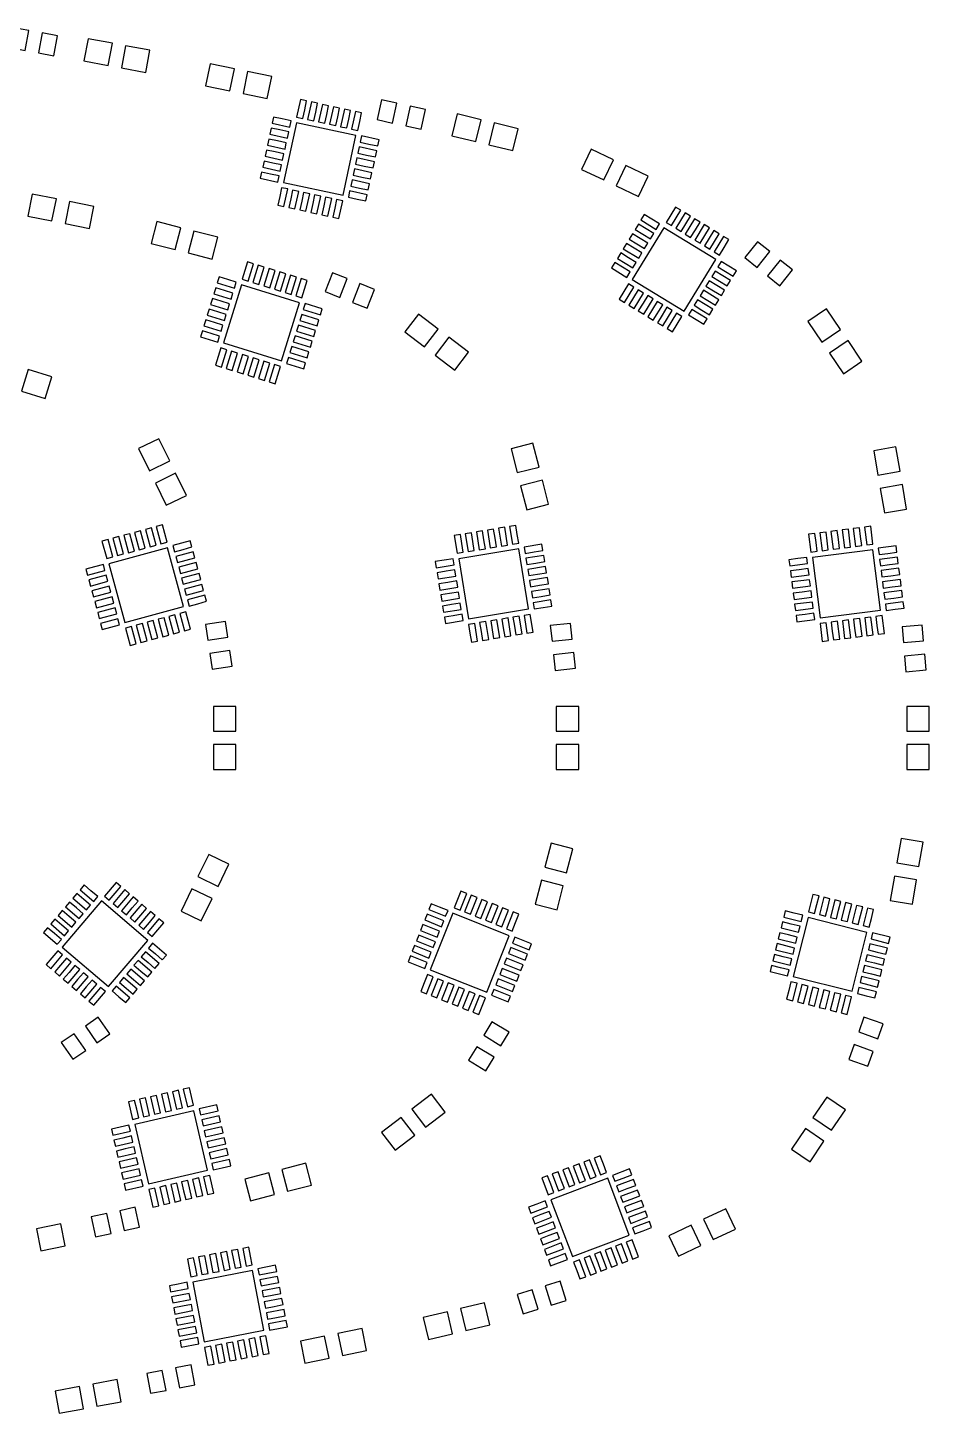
# Model space of a CAD drawing. Header units: millimetres. Extents: x -16 to 156, y 12 to 93.
# Drawn here: x 115.6 to 155.7, y 21.7 to 83.2 of the extents above; entities that cross this region are included whole.
import ezdxf

# ---------------------------------------------------------------- set-up
doc = ezdxf.new("R2010")
doc.units = ezdxf.units.MM
doc.header["$MEASUREMENT"] = 0
doc.layers.add('DXF_export_layers$bottom_solder_resist', color=18, linetype='Continuous', true_color=0x000000)

msp = doc.modelspace()

# ---------------------------------------------------------------- linework, layer by layer
at = {"layer": 'DXF_export_layers$bottom_solder_resist'}
for points in [[(115.693, 83.087), (115.005, 83.214), (114.842, 82.328), (115.531, 82.202)], [(116.972, 82.852), (116.283, 82.979), (116.121, 82.094), (116.809, 81.967)], [(119.405, 82.524), (118.324, 82.726), (118.14, 81.743), (119.221, 81.541)], [(121.076, 82.211), (119.995, 82.413), (119.811, 81.43), (120.892, 81.228)], [(124.827, 81.386), (123.75, 81.608), (123.548, 80.629), (124.626, 80.407)], [(126.493, 81.044), (125.415, 81.266), (125.214, 80.286), (126.291, 80.064)], [(127.952, 79.569), (128.036, 79.96), (127.762, 80.018), (127.594, 79.236), (127.868, 79.178)], [(128.441, 79.464), (128.525, 79.855), (128.251, 79.914), (128.083, 79.132), (128.357, 79.073)], [(128.93, 79.359), (129.013, 79.75), (128.74, 79.809), (128.572, 79.027), (128.846, 78.968)], [(129.419, 79.255), (129.502, 79.646), (129.229, 79.704), (129.061, 78.922), (129.335, 78.863)], [(129.907, 79.15), (129.991, 79.541), (129.717, 79.6), (129.55, 78.817), (129.824, 78.759)], [(130.396, 79.045), (130.48, 79.436), (130.206, 79.495), (130.039, 78.713), (130.313, 78.654)], [(132.048, 79.859), (131.364, 80.009), (131.172, 79.13), (131.856, 78.98)], [(133.318, 79.582), (132.634, 79.731), (132.442, 78.852), (133.125, 78.702)], [(126.954, 79.159), (126.563, 79.242), (126.504, 78.969), (127.286, 78.801), (127.345, 79.075)], [(130.221, 78.418), (127.581, 78.983), (127.015, 76.343), (129.656, 75.778)], [(135.79, 79.124), (134.721, 79.382), (134.486, 78.41), (135.555, 78.152)], [(137.443, 78.724), (136.373, 78.982), (136.138, 78.01), (137.207, 77.752)], [(126.744, 78.181), (126.353, 78.265), (126.295, 77.991), (127.077, 77.823), (127.135, 78.097)], [(126.849, 78.67), (126.458, 78.754), (126.399, 78.48), (127.182, 78.312), (127.24, 78.586)], [(130.806, 78.047), (131.198, 77.963), (131.256, 78.237), (130.474, 78.405), (130.415, 78.131)], [(126.64, 77.692), (126.249, 77.776), (126.19, 77.502), (126.972, 77.334), (127.031, 77.608)], [(130.702, 77.558), (131.093, 77.474), (131.151, 77.748), (130.369, 77.916), (130.311, 77.642)], [(141.675, 77.351), (140.682, 77.823), (140.253, 76.919), (141.247, 76.448)], [(126.535, 77.203), (126.144, 77.287), (126.085, 77.013), (126.867, 76.845), (126.926, 77.119)], [(130.597, 77.069), (130.988, 76.985), (131.047, 77.259), (130.265, 77.427), (130.206, 77.153)], [(143.211, 76.623), (142.218, 77.094), (141.789, 76.191), (142.783, 75.719)], [(126.43, 76.714), (126.039, 76.798), (125.98, 76.524), (126.763, 76.357), (126.821, 76.63)], [(130.388, 76.091), (130.779, 76.008), (130.837, 76.281), (130.055, 76.449), (129.996, 76.175)], [(130.492, 76.58), (130.883, 76.497), (130.942, 76.77), (130.16, 76.938), (130.101, 76.664)], [(116.918, 75.608), (115.839, 75.823), (115.643, 74.842), (116.722, 74.627)], [(126.84, 75.716), (126.756, 75.325), (127.03, 75.266), (127.198, 76.049), (126.924, 76.107)], [(127.329, 75.611), (127.245, 75.22), (127.519, 75.162), (127.687, 75.944), (127.413, 76.002)], [(127.818, 75.507), (127.734, 75.116), (128.008, 75.057), (128.176, 75.839), (127.902, 75.898)], [(128.307, 75.402), (128.223, 75.011), (128.497, 74.952), (128.665, 75.734), (128.391, 75.793)], [(130.283, 75.603), (130.674, 75.519), (130.733, 75.793), (129.95, 75.96), (129.892, 75.686)], [(118.585, 75.275), (117.506, 75.49), (117.31, 74.51), (118.389, 74.294)], [(128.796, 75.297), (128.712, 74.906), (128.986, 74.847), (129.153, 75.63), (128.88, 75.688)], [(129.285, 75.192), (129.201, 74.801), (129.475, 74.743), (129.642, 75.525), (129.369, 75.584)], [(144.458, 74.76), (144.666, 75.101), (144.427, 75.247), (144.01, 74.565), (144.249, 74.419)], [(122.448, 74.327), (121.383, 74.602), (121.133, 73.634), (122.198, 73.359)], [(143.119, 74.277), (142.778, 74.486), (142.632, 74.247), (143.315, 73.829), (143.461, 74.068)], [(143.38, 74.704), (143.039, 74.912), (142.893, 74.673), (143.575, 74.256), (143.721, 74.495)], [(144.884, 74.499), (145.093, 74.84), (144.854, 74.986), (144.437, 74.304), (144.676, 74.158)], [(145.311, 74.238), (145.519, 74.58), (145.281, 74.726), (144.863, 74.043), (145.102, 73.897)], [(124.094, 73.901), (123.029, 74.177), (122.779, 73.209), (123.844, 72.933)], [(142.859, 73.85), (142.517, 74.059), (142.371, 73.82), (143.054, 73.403), (143.2, 73.642)], [(146.218, 72.922), (143.914, 74.33), (142.506, 72.027), (144.809, 70.619)], [(145.737, 73.977), (145.946, 74.319), (145.707, 74.465), (145.29, 73.782), (145.529, 73.636)], [(146.164, 73.717), (146.373, 74.058), (146.134, 74.204), (145.717, 73.521), (145.955, 73.375)], [(146.591, 73.456), (146.799, 73.797), (146.56, 73.943), (146.143, 73.261), (146.382, 73.115)], [(142.598, 73.424), (142.256, 73.632), (142.11, 73.393), (142.793, 72.976), (142.939, 73.215)], [(148.617, 73.266), (148.072, 73.706), (147.507, 73.005), (148.052, 72.566)], [(125.56, 72.34), (125.678, 72.722), (125.411, 72.805), (125.174, 72.041), (125.441, 71.958)], [(126.037, 72.192), (126.156, 72.574), (125.888, 72.657), (125.651, 71.893), (125.919, 71.81)], [(142.076, 72.57), (141.735, 72.779), (141.589, 72.54), (142.271, 72.123), (142.418, 72.362)], [(142.337, 72.997), (141.996, 73.206), (141.85, 72.967), (142.532, 72.55), (142.678, 72.788)], [(146.647, 72.378), (146.988, 72.17), (147.134, 72.409), (146.452, 72.826), (146.306, 72.587)], [(149.629, 72.45), (149.084, 72.889), (148.519, 72.189), (149.064, 71.749)], [(124.529, 72.021), (124.147, 72.14), (124.064, 71.872), (124.828, 71.635), (124.911, 71.903)], [(126.515, 72.044), (126.633, 72.426), (126.366, 72.509), (126.129, 71.745), (126.396, 71.662)], [(126.992, 71.896), (127.111, 72.278), (126.843, 72.361), (126.606, 71.597), (126.874, 71.514)], [(127.47, 71.748), (127.588, 72.13), (127.321, 72.213), (127.084, 71.449), (127.351, 71.366)], [(127.947, 71.6), (128.066, 71.982), (127.798, 72.065), (127.562, 71.301), (127.829, 71.218)], [(129.845, 72.067), (129.194, 72.326), (128.862, 71.489), (129.512, 71.231)], [(146.386, 71.952), (146.727, 71.743), (146.874, 71.982), (146.191, 72.399), (146.045, 72.16)], [(124.381, 71.544), (123.999, 71.662), (123.916, 71.395), (124.68, 71.158), (124.763, 71.425)], [(127.717, 70.991), (125.138, 71.79), (124.338, 69.212), (126.917, 68.412)], [(131.053, 71.588), (130.402, 71.846), (130.07, 71.01), (130.721, 70.751)], [(142.133, 71.493), (141.924, 71.152), (142.163, 71.006), (142.58, 71.688), (142.341, 71.834)], [(142.559, 71.232), (142.351, 70.891), (142.589, 70.745), (143.007, 71.427), (142.768, 71.573)], [(145.865, 71.099), (146.206, 70.89), (146.352, 71.129), (145.669, 71.546), (145.523, 71.307)], [(146.125, 71.525), (146.467, 71.317), (146.613, 71.555), (145.93, 71.973), (145.784, 71.734)], [(124.233, 71.066), (123.851, 71.184), (123.768, 70.917), (124.532, 70.68), (124.615, 70.948)], [(128.267, 70.569), (128.649, 70.451), (128.732, 70.718), (127.967, 70.955), (127.885, 70.688)], [(142.986, 70.971), (142.777, 70.63), (143.016, 70.484), (143.433, 71.167), (143.194, 71.313)], [(143.412, 70.711), (143.204, 70.369), (143.443, 70.223), (143.86, 70.906), (143.621, 71.052)], [(145.604, 70.672), (145.945, 70.463), (146.091, 70.702), (145.409, 71.12), (145.263, 70.881)], [(123.937, 70.111), (123.555, 70.229), (123.472, 69.962), (124.236, 69.725), (124.319, 69.992)], [(124.085, 70.588), (123.703, 70.707), (123.62, 70.439), (124.384, 70.203), (124.467, 70.47)], [(128.119, 70.092), (128.501, 69.973), (128.583, 70.241), (127.819, 70.478), (127.736, 70.21)], [(133.877, 69.824), (133.002, 70.491), (132.396, 69.696), (133.271, 69.029)], [(143.839, 70.45), (143.63, 70.109), (143.869, 69.963), (144.286, 70.645), (144.048, 70.791)], [(144.266, 70.189), (144.057, 69.848), (144.296, 69.702), (144.713, 70.384), (144.474, 70.53)], [(145.343, 70.245), (145.684, 70.037), (145.83, 70.276), (145.148, 70.693), (145.002, 70.454)], [(151.758, 69.809), (151.139, 70.718), (150.312, 70.155), (150.932, 69.246)], [(123.789, 69.633), (123.407, 69.752), (123.324, 69.484), (124.088, 69.247), (124.171, 69.515)], [(127.97, 69.614), (128.353, 69.496), (128.435, 69.763), (127.671, 70), (127.588, 69.733)], [(124.108, 68.603), (123.989, 68.22), (124.257, 68.138), (124.494, 68.902), (124.226, 68.985)], [(127.674, 68.659), (128.056, 68.541), (128.139, 68.808), (127.375, 69.045), (127.292, 68.777)], [(127.822, 69.137), (128.204, 69.018), (128.287, 69.286), (127.523, 69.522), (127.44, 69.255)], [(135.229, 68.793), (134.354, 69.46), (133.748, 68.665), (134.622, 67.998)], [(152.715, 68.404), (152.096, 69.313), (151.269, 68.75), (151.889, 67.841)], [(124.585, 68.454), (124.467, 68.072), (124.734, 67.989), (124.971, 68.754), (124.704, 68.837)], [(125.063, 68.306), (124.944, 67.924), (125.212, 67.841), (125.449, 68.606), (125.181, 68.688)], [(125.54, 68.158), (125.422, 67.776), (125.689, 67.693), (125.926, 68.458), (125.659, 68.54)], [(126.018, 68.01), (125.9, 67.628), (126.167, 67.545), (126.404, 68.309), (126.136, 68.392)], [(127.526, 68.181), (127.908, 68.063), (127.991, 68.33), (127.227, 68.567), (127.144, 68.3)], [(116.713, 67.703), (115.661, 68.025), (115.369, 67.069), (116.421, 66.747)], [(126.496, 67.862), (126.377, 67.48), (126.645, 67.397), (126.882, 68.161), (126.614, 68.244)], [(121.953, 63.964), (121.47, 64.953), (120.572, 64.514), (121.055, 63.525)], [(138.366, 63.696), (138.091, 64.761), (137.123, 64.511), (137.398, 63.446)], [(154.409, 63.506), (154.221, 64.59), (153.236, 64.419), (153.424, 63.335)], [(122.699, 62.437), (122.216, 63.425), (121.318, 62.986), (121.8, 61.998)], [(138.791, 62.05), (138.516, 63.115), (137.548, 62.865), (137.823, 61.8)], [(154.7, 61.831), (154.512, 62.915), (153.527, 62.744), (153.715, 61.66)], [(121.249, 60.609), (121.144, 60.995), (120.874, 60.923), (121.083, 60.15), (121.353, 60.223)], [(121.731, 60.74), (121.627, 61.126), (121.357, 61.053), (121.565, 60.28), (121.836, 60.353)], [(136.906, 60.623), (136.842, 61.017), (136.566, 60.973), (136.694, 60.183), (136.97, 60.228)], [(137.4, 60.703), (137.336, 61.098), (137.059, 61.053), (137.187, 60.263), (137.464, 60.308)], [(152.657, 60.602), (152.607, 60.998), (152.329, 60.963), (152.43, 60.169), (152.708, 60.205)], [(153.153, 60.665), (153.103, 61.062), (152.825, 61.026), (152.926, 60.233), (153.204, 60.268)], [(119.318, 60.088), (119.214, 60.474), (118.943, 60.402), (119.152, 59.629), (119.422, 59.702)], [(119.8, 60.219), (119.696, 60.605), (119.426, 60.532), (119.634, 59.759), (119.905, 59.832)], [(120.283, 60.349), (120.179, 60.735), (119.909, 60.662), (120.117, 59.89), (120.387, 59.963)], [(120.766, 60.479), (120.662, 60.865), (120.391, 60.792), (120.6, 60.02), (120.87, 60.093)], [(122.552, 60.039), (122.938, 60.143), (122.865, 60.414), (122.093, 60.205), (122.166, 59.935)], [(134.932, 60.302), (134.868, 60.697), (134.591, 60.652), (134.72, 59.863), (134.996, 59.907)], [(135.425, 60.382), (135.361, 60.777), (135.085, 60.732), (135.213, 59.943), (135.489, 59.987)], [(135.919, 60.462), (135.855, 60.857), (135.579, 60.812), (135.707, 60.023), (135.983, 60.068)], [(136.413, 60.542), (136.348, 60.937), (136.072, 60.892), (136.2, 60.103), (136.477, 60.148)], [(150.674, 60.348), (150.623, 60.745), (150.345, 60.71), (150.446, 59.916), (150.724, 59.951)], [(151.17, 60.412), (151.119, 60.808), (150.841, 60.773), (150.942, 59.979), (151.22, 60.015)], [(151.666, 60.475), (151.615, 60.872), (151.337, 60.836), (151.438, 60.043), (151.716, 60.078)], [(152.161, 60.538), (152.111, 60.935), (151.833, 60.9), (151.934, 60.106), (152.212, 60.141)], [(122.565, 57.495), (121.862, 60.102), (119.255, 59.398), (119.959, 56.791)], [(122.682, 59.556), (123.069, 59.661), (122.996, 59.931), (122.223, 59.723), (122.296, 59.452)], [(137.897, 57.39), (137.464, 60.055), (134.799, 59.622), (135.232, 56.957)], [(138.144, 59.922), (138.539, 59.986), (138.494, 60.262), (137.705, 60.134), (137.749, 59.858)], [(138.224, 59.428), (138.619, 59.492), (138.574, 59.769), (137.785, 59.641), (137.83, 59.364)], [(153.538, 57.337), (153.196, 60.015), (150.518, 59.673), (150.86, 56.995)], [(153.871, 59.859), (154.268, 59.91), (154.233, 60.188), (153.439, 60.086), (153.474, 59.809)], [(118.617, 59.268), (118.231, 59.163), (118.304, 58.893), (119.076, 59.101), (119.004, 59.372)], [(122.813, 59.074), (123.199, 59.178), (123.126, 59.448), (122.354, 59.24), (122.426, 58.969)], [(134.151, 59.558), (133.756, 59.493), (133.801, 59.217), (134.591, 59.345), (134.546, 59.622)], [(134.231, 59.064), (133.836, 59), (133.881, 58.724), (134.671, 58.852), (134.626, 59.128)], [(138.304, 58.935), (138.699, 58.999), (138.654, 59.275), (137.865, 59.147), (137.91, 58.871)], [(149.868, 59.63), (149.471, 59.58), (149.507, 59.302), (150.3, 59.403), (150.265, 59.681)], [(149.931, 59.134), (149.535, 59.084), (149.57, 58.806), (150.364, 58.907), (150.328, 59.185)], [(153.935, 59.363), (154.331, 59.414), (154.296, 59.692), (153.502, 59.59), (153.538, 59.313)], [(153.998, 58.867), (154.395, 58.918), (154.359, 59.196), (153.566, 59.094), (153.601, 58.817)], [(118.748, 58.785), (118.361, 58.681), (118.434, 58.41), (119.207, 58.619), (119.134, 58.889)], [(122.943, 58.591), (123.329, 58.695), (123.256, 58.965), (122.484, 58.757), (122.557, 58.487)], [(123.073, 58.108), (123.459, 58.212), (123.386, 58.483), (122.614, 58.274), (122.687, 58.004)], [(134.311, 58.57), (133.916, 58.506), (133.961, 58.23), (134.751, 58.358), (134.706, 58.635)], [(138.385, 58.441), (138.779, 58.505), (138.735, 58.782), (137.945, 58.654), (137.99, 58.377)], [(149.995, 58.638), (149.598, 58.588), (149.633, 58.31), (150.427, 58.411), (150.391, 58.689)], [(154.061, 58.371), (154.458, 58.422), (154.423, 58.7), (153.629, 58.598), (153.664, 58.321)], [(118.878, 58.302), (118.492, 58.198), (118.565, 57.928), (119.337, 58.136), (119.264, 58.406)], [(119.008, 57.819), (118.622, 57.715), (118.695, 57.445), (119.467, 57.653), (119.394, 57.923)], [(123.203, 57.625), (123.59, 57.73), (123.517, 58), (122.744, 57.792), (122.817, 57.521)], [(134.391, 58.077), (133.997, 58.013), (134.041, 57.736), (134.831, 57.865), (134.786, 58.141)], [(138.465, 57.948), (138.859, 58.012), (138.815, 58.288), (138.025, 58.16), (138.07, 57.884)], [(150.058, 58.143), (149.661, 58.092), (149.697, 57.814), (150.49, 57.915), (150.455, 58.193)], [(154.125, 57.875), (154.521, 57.926), (154.486, 58.204), (153.692, 58.102), (153.728, 57.825)], [(119.138, 57.337), (118.752, 57.232), (118.825, 56.962), (119.597, 57.17), (119.524, 57.441)], [(122.503, 56.805), (122.607, 56.418), (122.878, 56.491), (122.669, 57.264), (122.399, 57.191)], [(134.471, 57.583), (134.077, 57.519), (134.121, 57.243), (134.911, 57.371), (134.866, 57.647)], [(138.545, 57.454), (138.94, 57.518), (138.895, 57.795), (138.105, 57.666), (138.15, 57.39)], [(150.121, 57.647), (149.724, 57.596), (149.76, 57.318), (150.554, 57.419), (150.518, 57.697)], [(154.188, 57.379), (154.585, 57.43), (154.549, 57.708), (153.756, 57.606), (153.791, 57.329)], [(119.269, 56.854), (118.882, 56.75), (118.955, 56.479), (119.728, 56.688), (119.655, 56.958)], [(120.572, 56.284), (120.676, 55.898), (120.947, 55.97), (120.738, 56.743), (120.468, 56.67)], [(121.055, 56.414), (121.159, 56.028), (121.429, 56.101), (121.221, 56.873), (120.951, 56.8)], [(121.538, 56.544), (121.642, 56.158), (121.912, 56.231), (121.704, 57.003), (121.433, 56.93)], [(122.02, 56.674), (122.124, 56.288), (122.395, 56.361), (122.186, 57.134), (121.916, 57.061)], [(124.54, 56.134), (124.439, 56.827), (123.549, 56.698), (123.649, 56.005)], [(134.552, 57.09), (134.157, 57.026), (134.202, 56.749), (134.991, 56.878), (134.946, 57.154)], [(135.296, 56.309), (135.36, 55.914), (135.637, 55.959), (135.509, 56.749), (135.232, 56.704)], [(135.79, 56.389), (135.854, 55.994), (136.13, 56.039), (136.002, 56.829), (135.726, 56.784)], [(136.283, 56.469), (136.347, 56.074), (136.624, 56.119), (136.496, 56.909), (136.219, 56.864)], [(136.777, 56.549), (136.841, 56.154), (137.117, 56.199), (136.989, 56.989), (136.713, 56.944)], [(137.27, 56.629), (137.334, 56.235), (137.611, 56.279), (137.483, 57.069), (137.206, 57.024)], [(137.764, 56.709), (137.828, 56.315), (138.104, 56.359), (137.976, 57.149), (137.7, 57.104)], [(139.839, 56.054), (139.762, 56.75), (138.867, 56.65), (138.945, 55.954)], [(150.185, 57.151), (149.788, 57.1), (149.823, 56.822), (150.617, 56.923), (150.581, 57.201)], [(150.902, 56.345), (150.953, 55.948), (151.231, 55.984), (151.129, 56.777), (150.852, 56.742)], [(151.398, 56.408), (151.449, 56.012), (151.727, 56.047), (151.625, 56.841), (151.348, 56.805)], [(151.894, 56.472), (151.945, 56.075), (152.223, 56.11), (152.121, 56.904), (151.844, 56.868)], [(152.39, 56.535), (152.441, 56.138), (152.719, 56.174), (152.617, 56.967), (152.34, 56.932)], [(152.886, 56.598), (152.937, 56.201), (153.215, 56.237), (153.113, 57.031), (152.836, 56.995)], [(153.382, 56.662), (153.433, 56.265), (153.711, 56.3), (153.609, 57.094), (153.332, 57.058)], [(155.456, 55.974), (155.395, 56.671), (154.498, 56.593), (154.559, 55.895)], [(120.089, 56.153), (120.194, 55.767), (120.464, 55.84), (120.255, 56.613), (119.985, 56.54)], [(124.727, 54.848), (124.626, 55.541), (123.736, 55.411), (123.836, 54.718)], [(139.983, 54.762), (139.906, 55.458), (139.011, 55.358), (139.089, 54.662)], [(155.569, 54.679), (155.508, 55.376), (154.611, 55.298), (154.672, 54.6)], [(124.899, 51.961), (124.899, 53.061), (123.899, 53.061), (123.899, 51.961)], [(140.13, 51.961), (140.13, 53.061), (139.13, 53.061), (139.13, 51.961)], [(155.708, 51.961), (155.708, 53.061), (154.708, 53.061), (154.708, 51.961)], [(124.899, 50.261), (124.899, 51.361), (123.899, 51.361), (123.899, 50.261)], [(140.13, 50.261), (140.13, 51.361), (139.13, 51.361), (139.13, 50.261)], [(155.708, 50.261), (155.708, 51.361), (154.708, 51.361), (154.708, 50.261)], [(139.591, 45.67), (139.866, 46.735), (138.898, 46.985), (138.623, 45.92)], [(155.248, 45.943), (155.437, 47.026), (154.451, 47.198), (154.263, 46.114)], [(124.103, 45.06), (124.586, 46.049), (123.687, 46.487), (123.205, 45.499)], [(118.455, 44.87), (118.151, 45.129), (117.969, 44.916), (118.578, 44.397), (118.76, 44.61)], [(119.528, 44.757), (119.788, 45.061), (119.574, 45.243), (119.056, 44.634), (119.269, 44.452)], [(123.357, 43.533), (123.84, 44.521), (122.941, 44.96), (122.459, 43.971)], [(139.166, 44.024), (139.441, 45.089), (138.473, 45.339), (138.198, 44.274)], [(154.957, 44.268), (155.146, 45.351), (154.16, 45.523), (153.972, 44.439)], [(119.228, 40.611), (120.979, 42.667), (118.924, 44.418), (117.173, 42.362)], [(117.807, 44.109), (117.502, 44.368), (117.32, 44.155), (117.929, 43.636), (118.111, 43.849)], [(118.131, 44.489), (117.826, 44.749), (117.645, 44.535), (118.254, 44.017), (118.435, 44.23)], [(119.909, 44.433), (120.168, 44.737), (119.955, 44.919), (119.436, 44.31), (119.649, 44.128)], [(120.289, 44.108), (120.549, 44.413), (120.336, 44.594), (119.817, 43.985), (120.03, 43.804)], [(135.002, 44.383), (135.151, 44.754), (134.891, 44.858), (134.594, 44.115), (134.854, 44.011)], [(135.466, 44.197), (135.615, 44.568), (135.355, 44.672), (135.058, 43.93), (135.318, 43.825)], [(135.931, 44.011), (136.079, 44.382), (135.819, 44.486), (135.522, 43.744), (135.782, 43.639)], [(150.71, 44.253), (150.808, 44.64), (150.536, 44.709), (150.341, 43.933), (150.613, 43.865)], [(151.195, 44.131), (151.292, 44.519), (151.021, 44.587), (150.826, 43.811), (151.098, 43.743)], [(151.68, 44.009), (151.777, 44.397), (151.506, 44.465), (151.311, 43.689), (151.582, 43.621)], [(152.165, 43.887), (152.262, 44.275), (151.991, 44.343), (151.796, 43.567), (152.067, 43.499)], [(117.482, 43.728), (117.178, 43.987), (116.996, 43.774), (117.605, 43.255), (117.787, 43.469)], [(120.67, 43.784), (120.929, 44.089), (120.716, 44.27), (120.197, 43.661), (120.41, 43.48)], [(121.051, 43.46), (121.31, 43.764), (121.097, 43.946), (120.578, 43.337), (120.791, 43.155)], [(133.763, 43.683), (133.392, 43.832), (133.288, 43.572), (134.031, 43.275), (134.135, 43.535)], [(133.949, 44.147), (133.578, 44.296), (133.474, 44.036), (134.216, 43.739), (134.321, 43.999)], [(136.04, 40.358), (137.044, 42.864), (134.538, 43.869), (133.534, 41.362)], [(136.395, 43.825), (136.544, 44.196), (136.284, 44.3), (135.986, 43.558), (136.246, 43.453)], [(136.859, 43.639), (137.008, 44.01), (136.748, 44.114), (136.45, 43.372), (136.71, 43.267)], [(137.323, 43.453), (137.472, 43.824), (137.212, 43.928), (136.914, 43.186), (137.174, 43.081)], [(149.698, 43.878), (149.31, 43.975), (149.242, 43.704), (150.018, 43.509), (150.086, 43.78)], [(152.65, 43.765), (152.747, 44.153), (152.476, 44.221), (152.281, 43.445), (152.552, 43.377)], [(153.135, 43.643), (153.232, 44.031), (152.961, 44.099), (152.766, 43.324), (153.037, 43.255)], [(116.834, 42.967), (116.529, 43.226), (116.348, 43.013), (116.957, 42.494), (117.138, 42.707)], [(117.158, 43.347), (116.854, 43.607), (116.672, 43.394), (117.281, 42.875), (117.462, 43.088)], [(121.431, 43.136), (121.691, 43.44), (121.477, 43.622), (120.959, 43.013), (121.172, 42.831)], [(133.577, 43.219), (133.206, 43.368), (133.102, 43.108), (133.845, 42.81), (133.949, 43.07)], [(149.576, 43.393), (149.188, 43.49), (149.12, 43.219), (149.896, 43.024), (149.964, 43.295)], [(152.279, 40.404), (152.937, 43.023), (150.319, 43.681), (149.661, 41.062)], [(121.318, 42.062), (121.623, 41.803), (121.804, 42.016), (121.195, 42.535), (121.014, 42.322)], [(133.391, 42.755), (133.02, 42.904), (132.916, 42.644), (133.659, 42.346), (133.763, 42.606)], [(137.558, 42.4), (137.93, 42.251), (138.034, 42.511), (137.291, 42.808), (137.187, 42.549)], [(149.333, 42.423), (148.945, 42.521), (148.876, 42.249), (149.652, 42.054), (149.721, 42.326)], [(149.455, 42.908), (149.067, 43.005), (148.998, 42.734), (149.774, 42.539), (149.842, 42.811)], [(153.388, 42.147), (153.775, 42.049), (153.844, 42.321), (153.068, 42.516), (153, 42.244)], [(153.509, 42.631), (153.897, 42.534), (153.966, 42.805), (153.19, 43), (153.121, 42.729)], [(116.721, 41.894), (116.461, 41.589), (116.675, 41.408), (117.193, 42.017), (116.98, 42.198)], [(117.101, 41.569), (116.842, 41.265), (117.055, 41.083), (117.574, 41.692), (117.361, 41.874)], [(120.994, 41.682), (121.298, 41.422), (121.48, 41.636), (120.871, 42.154), (120.69, 41.941)], [(133.019, 41.827), (132.648, 41.976), (132.544, 41.716), (133.287, 41.418), (133.391, 41.678)], [(133.205, 42.291), (132.834, 42.44), (132.73, 42.18), (133.473, 41.882), (133.577, 42.142)], [(137.186, 41.471), (137.558, 41.323), (137.662, 41.583), (136.919, 41.88), (136.815, 41.62)], [(137.372, 41.936), (137.744, 41.787), (137.848, 42.047), (137.105, 42.344), (137.001, 42.084)], [(149.211, 41.938), (148.823, 42.036), (148.755, 41.764), (149.53, 41.569), (149.599, 41.841)], [(153.266, 41.662), (153.654, 41.564), (153.722, 41.836), (152.946, 42.031), (152.878, 41.759)], [(117.482, 41.245), (117.223, 40.941), (117.436, 40.759), (117.955, 41.368), (117.741, 41.55)], [(120.345, 40.921), (120.65, 40.661), (120.832, 40.874), (120.223, 41.393), (120.041, 41.18)], [(120.67, 41.301), (120.974, 41.042), (121.156, 41.255), (120.547, 41.774), (120.365, 41.561)], [(137, 41.007), (137.372, 40.859), (137.476, 41.118), (136.733, 41.416), (136.629, 41.156)], [(149.089, 41.453), (148.701, 41.551), (148.633, 41.279), (149.409, 41.084), (149.477, 41.356)], [(153.144, 41.177), (153.532, 41.079), (153.6, 41.351), (152.824, 41.546), (152.756, 41.274)], [(117.863, 40.921), (117.603, 40.616), (117.816, 40.435), (118.335, 41.044), (118.122, 41.225)], [(118.243, 40.597), (117.984, 40.292), (118.197, 40.111), (118.716, 40.72), (118.503, 40.901)], [(119.697, 40.159), (120.001, 39.9), (120.183, 40.113), (119.574, 40.632), (119.392, 40.419)], [(120.021, 40.54), (120.326, 40.281), (120.507, 40.494), (119.898, 41.013), (119.717, 40.8)], [(133.255, 40.774), (133.106, 40.402), (133.366, 40.298), (133.663, 41.041), (133.403, 41.145)], [(133.719, 40.588), (133.57, 40.216), (133.83, 40.112), (134.127, 40.855), (133.868, 40.959)], [(134.183, 40.402), (134.034, 40.031), (134.294, 39.926), (134.592, 40.669), (134.332, 40.773)], [(136.814, 40.543), (137.186, 40.394), (137.29, 40.654), (136.547, 40.952), (136.443, 40.692)], [(149.464, 40.441), (149.366, 40.053), (149.638, 39.985), (149.833, 40.761), (149.561, 40.829)], [(149.949, 40.32), (149.851, 39.932), (150.123, 39.863), (150.318, 40.639), (150.046, 40.707)], [(153.022, 40.692), (153.41, 40.594), (153.478, 40.866), (152.702, 41.061), (152.634, 40.789)], [(118.624, 40.272), (118.364, 39.968), (118.578, 39.786), (119.096, 40.395), (118.883, 40.577)], [(134.647, 40.216), (134.498, 39.845), (134.758, 39.74), (135.056, 40.483), (134.796, 40.587)], [(135.111, 40.03), (134.962, 39.659), (135.222, 39.554), (135.52, 40.297), (135.26, 40.401)], [(135.575, 39.844), (135.427, 39.473), (135.686, 39.368), (135.984, 40.111), (135.724, 40.215)], [(136.628, 40.079), (137, 39.93), (137.104, 40.19), (136.361, 40.488), (136.257, 40.228)], [(150.433, 40.198), (150.336, 39.81), (150.608, 39.742), (150.803, 40.517), (150.531, 40.586)], [(150.918, 40.076), (150.821, 39.688), (151.092, 39.62), (151.287, 40.396), (151.016, 40.464)], [(151.403, 39.954), (151.306, 39.566), (151.577, 39.498), (151.772, 40.274), (151.501, 40.342)], [(151.888, 39.832), (151.791, 39.444), (152.062, 39.376), (152.257, 40.152), (151.986, 40.22)], [(152.9, 40.207), (153.288, 40.109), (153.356, 40.381), (152.58, 40.576), (152.512, 40.304)], [(118.715, 38.12), (119.291, 38.517), (118.78, 39.258), (118.204, 38.861)], [(136.675, 37.984), (137.037, 38.582), (136.268, 39.049), (135.905, 38.45)], [(153.418, 38.296), (153.653, 38.955), (152.805, 39.258), (152.57, 38.598)], [(117.644, 37.382), (118.221, 37.78), (117.71, 38.521), (117.134, 38.123)], [(136.001, 36.872), (136.364, 37.47), (135.594, 37.937), (135.232, 37.338)], [(152.981, 37.072), (153.216, 37.731), (152.368, 38.033), (152.133, 37.374)], [(121.459, 35.392), (121.369, 35.781), (121.096, 35.718), (121.276, 34.939), (121.549, 35.002)], [(121.946, 35.504), (121.856, 35.894), (121.583, 35.831), (121.763, 35.051), (122.036, 35.114)], [(122.433, 35.616), (122.343, 36.006), (122.071, 35.943), (122.251, 35.164), (122.523, 35.227)], [(122.921, 35.729), (122.831, 36.119), (122.558, 36.056), (122.738, 35.276), (123.011, 35.339)], [(133.32, 34.373), (134.195, 35.04), (133.589, 35.835), (132.714, 35.168)], [(151.364, 34.234), (151.983, 35.143), (151.157, 35.706), (150.538, 34.797)], [(120.485, 35.167), (120.395, 35.556), (120.122, 35.493), (120.302, 34.714), (120.575, 34.777)], [(120.972, 35.279), (120.882, 35.669), (120.609, 35.606), (120.789, 34.826), (121.062, 34.889)], [(123.715, 34.999), (124.105, 35.089), (124.042, 35.362), (123.262, 35.182), (123.325, 34.909)], [(121.004, 31.848), (123.635, 32.456), (123.028, 35.086), (120.397, 34.479)], [(123.828, 34.512), (124.217, 34.602), (124.154, 34.874), (123.375, 34.694), (123.438, 34.422)], [(131.969, 33.342), (132.843, 34.009), (132.237, 34.804), (131.362, 34.137)], [(119.755, 34.372), (119.365, 34.282), (119.428, 34.009), (120.207, 34.189), (120.144, 34.462)], [(119.867, 33.885), (119.477, 33.795), (119.54, 33.522), (120.32, 33.702), (120.257, 33.975)], [(123.94, 34.024), (124.33, 34.114), (124.267, 34.387), (123.487, 34.207), (123.55, 33.934)], [(124.052, 33.537), (124.442, 33.627), (124.379, 33.9), (123.6, 33.72), (123.663, 33.447)], [(150.407, 32.829), (151.026, 33.738), (150.2, 34.301), (149.581, 33.392)], [(119.979, 33.398), (119.59, 33.308), (119.653, 33.035), (120.432, 33.215), (120.369, 33.488)], [(124.165, 33.05), (124.555, 33.14), (124.492, 33.413), (123.712, 33.233), (123.775, 32.96)], [(120.092, 32.911), (119.702, 32.821), (119.765, 32.548), (120.545, 32.728), (120.482, 33.001)], [(124.277, 32.563), (124.667, 32.653), (124.604, 32.926), (123.825, 32.746), (123.888, 32.473)], [(127.192, 31.521), (128.257, 31.796), (128.007, 32.765), (126.942, 32.489)], [(140.289, 32.367), (140.147, 32.741), (139.885, 32.642), (140.169, 31.894), (140.431, 31.993)], [(140.756, 32.545), (140.615, 32.919), (140.353, 32.819), (140.636, 32.071), (140.898, 32.171)], [(141.224, 32.722), (141.082, 33.096), (140.82, 32.997), (141.104, 32.248), (141.366, 32.348)], [(120.204, 32.423), (119.815, 32.333), (119.878, 32.061), (120.657, 32.24), (120.594, 32.513)], [(120.317, 31.936), (119.927, 31.846), (119.99, 31.573), (120.769, 31.753), (120.707, 32.026)], [(123.06, 31.656), (123.15, 31.266), (123.423, 31.329), (123.243, 32.109), (122.97, 32.046)], [(123.547, 31.768), (123.637, 31.379), (123.91, 31.441), (123.73, 32.221), (123.457, 32.158)], [(125.546, 31.095), (126.611, 31.371), (126.361, 32.339), (125.296, 32.064)], [(138.886, 31.836), (138.744, 32.21), (138.483, 32.111), (138.766, 31.363), (139.028, 31.462)], [(139.849, 28.618), (142.374, 29.575), (141.417, 32.1), (138.892, 31.143)], [(139.354, 32.013), (139.212, 32.387), (138.95, 32.288), (139.234, 31.54), (139.495, 31.639)], [(139.821, 32.19), (139.68, 32.564), (139.418, 32.465), (139.701, 31.717), (139.963, 31.816)], [(142.11, 32.106), (142.484, 32.247), (142.385, 32.509), (141.637, 32.226), (141.736, 31.964)], [(142.287, 31.638), (142.661, 31.78), (142.562, 32.042), (141.814, 31.758), (141.913, 31.496)], [(121.111, 31.206), (121.201, 30.816), (121.474, 30.879), (121.294, 31.659), (121.021, 31.596)], [(121.598, 31.319), (121.688, 30.929), (121.961, 30.992), (121.781, 31.771), (121.509, 31.708)], [(122.086, 31.431), (122.176, 31.041), (122.448, 31.104), (122.269, 31.884), (121.996, 31.821)], [(122.573, 31.543), (122.663, 31.154), (122.936, 31.217), (122.756, 31.996), (122.483, 31.933)], [(142.464, 31.17), (142.838, 31.312), (142.739, 31.574), (141.991, 31.291), (142.09, 31.029)], [(119.932, 29.777), (120.616, 29.926), (120.423, 30.806), (119.74, 30.656)], [(138.27, 30.95), (137.896, 30.808), (137.995, 30.547), (138.743, 30.83), (138.644, 31.092)], [(142.641, 30.703), (143.015, 30.845), (142.916, 31.106), (142.168, 30.823), (142.267, 30.561)], [(118.662, 29.499), (119.345, 29.649), (119.153, 30.528), (118.469, 30.379)], [(138.447, 30.483), (138.073, 30.341), (138.172, 30.079), (138.92, 30.363), (138.821, 30.624)], [(142.818, 30.235), (143.192, 30.377), (143.093, 30.639), (142.345, 30.355), (142.444, 30.094)], [(142.996, 29.768), (143.37, 29.91), (143.27, 30.171), (142.522, 29.888), (142.622, 29.626)], [(146.103, 29.37), (147.096, 29.842), (146.668, 30.745), (145.674, 30.274)], [(116.231, 28.876), (117.31, 29.092), (117.114, 30.072), (116.035, 29.857)], [(138.624, 30.015), (138.25, 29.873), (138.35, 29.612), (139.098, 29.895), (138.998, 30.157)], [(138.802, 29.548), (138.427, 29.406), (138.527, 29.144), (139.275, 29.427), (139.176, 29.689)], [(144.567, 28.642), (145.561, 29.113), (145.132, 30.016), (144.138, 29.545)], [(125.057, 28.544), (124.981, 28.937), (124.706, 28.884), (124.857, 28.098), (125.132, 28.151)], [(125.547, 28.639), (125.472, 29.032), (125.197, 28.979), (125.348, 28.193), (125.623, 28.246)], [(138.979, 29.08), (138.605, 28.938), (138.704, 28.676), (139.452, 28.96), (139.353, 29.222)], [(141.444, 28.528), (141.586, 28.154), (141.848, 28.253), (141.564, 29.001), (141.303, 28.902)], [(141.912, 28.705), (142.054, 28.331), (142.315, 28.43), (142.032, 29.178), (141.77, 29.079)], [(142.379, 28.882), (142.521, 28.508), (142.783, 28.607), (142.5, 29.355), (142.238, 29.256)], [(123.093, 28.166), (123.017, 28.559), (122.742, 28.506), (122.893, 27.72), (123.168, 27.773)], [(123.584, 28.26), (123.508, 28.653), (123.233, 28.6), (123.384, 27.815), (123.659, 27.868)], [(124.075, 28.355), (123.999, 28.748), (123.724, 28.695), (123.875, 27.909), (124.15, 27.962)], [(124.566, 28.45), (124.49, 28.842), (124.215, 28.789), (124.366, 28.004), (124.641, 28.057)], [(139.156, 28.612), (138.782, 28.471), (138.881, 28.209), (139.629, 28.492), (139.53, 28.754)], [(140.042, 27.996), (140.183, 27.622), (140.445, 27.721), (140.162, 28.469), (139.9, 28.37)], [(140.509, 28.173), (140.651, 27.799), (140.913, 27.899), (140.629, 28.647), (140.367, 28.547)], [(140.977, 28.351), (141.118, 27.976), (141.38, 28.076), (141.097, 28.824), (140.835, 28.725)], [(123.491, 24.831), (126.142, 25.342), (125.631, 27.993), (122.98, 27.482)], [(126.315, 27.88), (126.708, 27.956), (126.655, 28.231), (125.869, 28.08), (125.922, 27.805)], [(126.409, 27.389), (126.802, 27.465), (126.749, 27.74), (125.964, 27.589), (126.017, 27.314)], [(122.334, 27.398), (121.941, 27.323), (121.994, 27.048), (122.78, 27.199), (122.727, 27.474)], [(126.504, 26.898), (126.897, 26.974), (126.844, 27.249), (126.058, 27.098), (126.111, 26.823)], [(137.66, 26.067), (138.328, 26.276), (138.059, 27.135), (137.391, 26.926)], [(138.901, 26.456), (139.569, 26.665), (139.3, 27.524), (138.632, 27.315)], [(122.429, 26.907), (122.036, 26.832), (122.089, 26.557), (122.874, 26.708), (122.821, 26.983)], [(122.523, 26.417), (122.13, 26.341), (122.183, 26.066), (122.969, 26.217), (122.916, 26.492)], [(126.599, 26.407), (126.991, 26.483), (126.938, 26.758), (126.153, 26.607), (126.206, 26.332)], [(135.11, 25.333), (136.179, 25.592), (135.944, 26.564), (134.875, 26.305)], [(122.618, 25.926), (122.225, 25.85), (122.278, 25.575), (123.064, 25.726), (123.011, 26.001)], [(126.693, 25.916), (127.086, 25.992), (127.033, 26.267), (126.247, 26.116), (126.3, 25.841)], [(133.458, 24.933), (134.527, 25.192), (134.292, 26.164), (133.222, 25.905)], [(122.712, 25.435), (122.32, 25.359), (122.373, 25.084), (123.158, 25.235), (123.105, 25.51)], [(126.788, 25.425), (127.181, 25.501), (127.128, 25.776), (126.342, 25.625), (126.395, 25.35)], [(129.627, 24.223), (130.704, 24.444), (130.503, 25.424), (129.425, 25.202)], [(122.807, 24.944), (122.414, 24.868), (122.467, 24.593), (123.253, 24.744), (123.2, 25.019)], [(123.574, 24.185), (123.65, 23.792), (123.925, 23.845), (123.774, 24.631), (123.499, 24.578)], [(124.065, 24.28), (124.141, 23.887), (124.416, 23.94), (124.265, 24.725), (123.99, 24.672)], [(124.556, 24.374), (124.632, 23.981), (124.907, 24.034), (124.756, 24.82), (124.481, 24.767)], [(125.047, 24.469), (125.123, 24.076), (125.398, 24.129), (125.247, 24.915), (124.972, 24.862)], [(125.538, 24.563), (125.614, 24.171), (125.889, 24.224), (125.738, 25.009), (125.463, 24.956)], [(126.029, 24.658), (126.105, 24.265), (126.38, 24.318), (126.229, 25.104), (125.954, 25.051)], [(127.962, 23.88), (129.039, 24.102), (128.838, 25.081), (127.76, 24.859)], [(121.105, 22.543), (121.792, 22.675), (121.623, 23.559), (120.936, 23.427)], [(122.381, 22.787), (123.069, 22.918), (122.9, 23.802), (122.213, 23.671)], [(117.046, 21.656), (118.128, 21.858), (117.944, 22.841), (116.862, 22.639)], [(118.717, 21.969), (119.799, 22.171), (119.614, 23.154), (118.533, 22.952)]]:
    msp.add_lwpolyline(points, close=True, dxfattribs=at)

doc.saveas('drawing.dxf')
